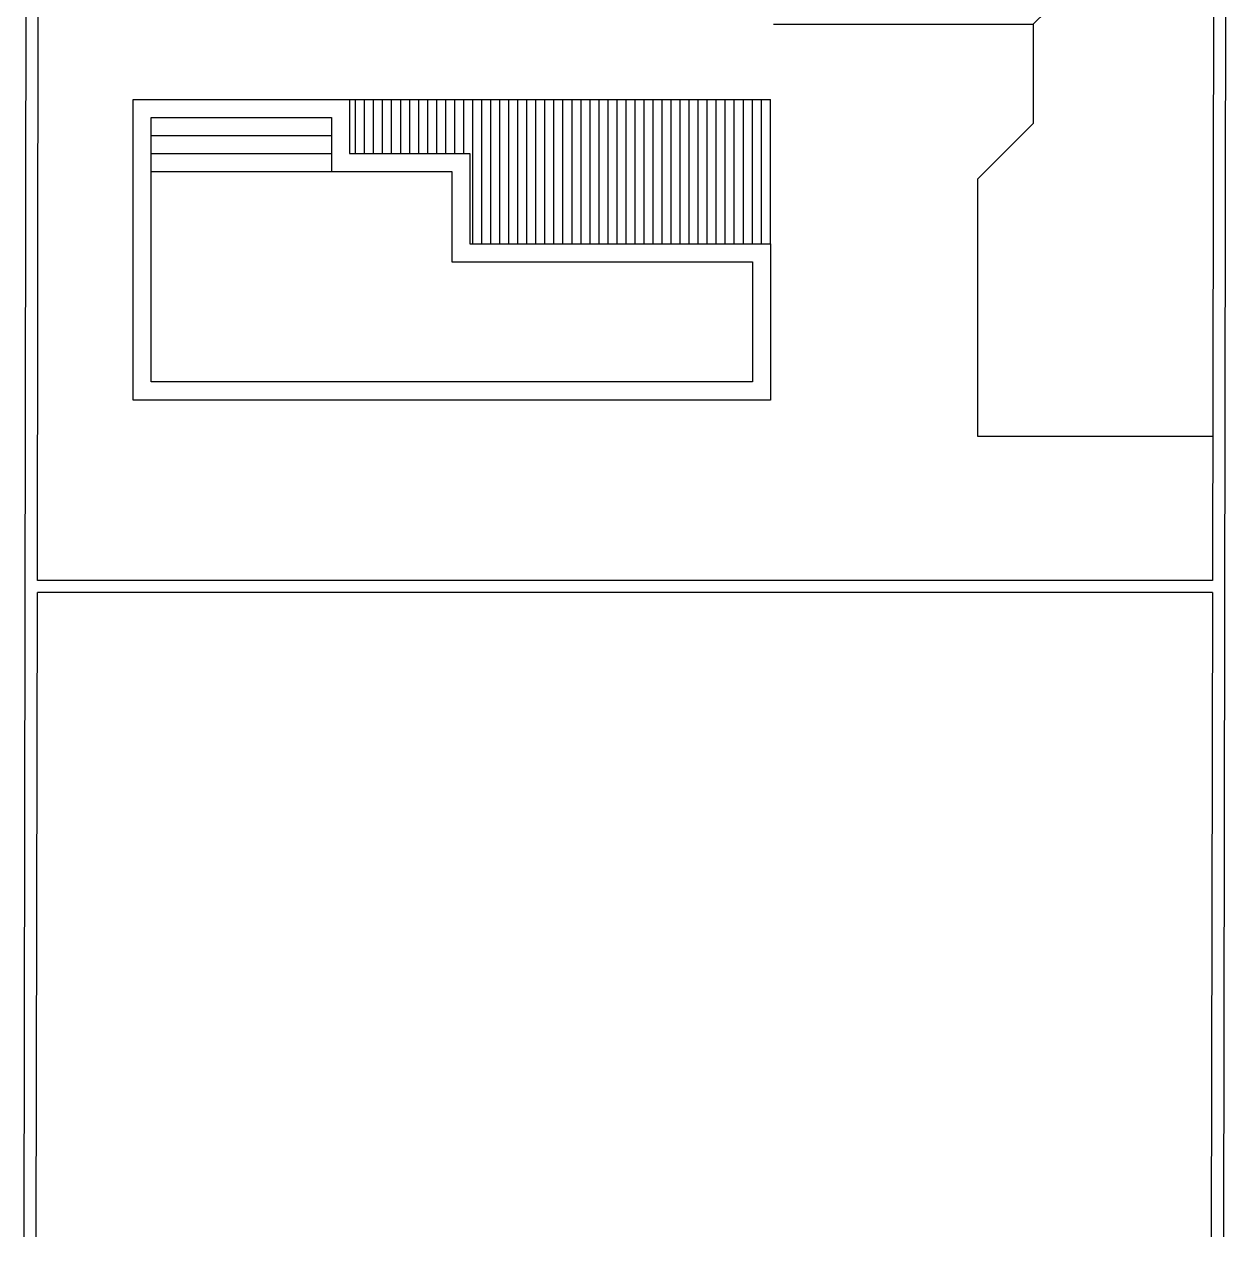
# Model space of a CAD drawing. Header units: millimetres. Extents: x 166 to 289, y 88 to 139.
# Drawn here: x 200.89 to 220.9, y 88.1 to 108.26 of the extents above; entities that cross this region are included whole.
import ezdxf

# ---------------------------------------------------------------- set-up
doc = ezdxf.new("R2010")
doc.units = ezdxf.units.MM
doc.header["$LTSCALE"] = 0.6
doc.layers.add('0.1', color=1, linetype='Continuous')
doc.layers.add('0.3', color=3, linetype='Continuous')

msp = doc.modelspace()

# ---------------------------------------------------------------- linework, layer by layer
at = {"layer": '0.1'}
for p, q in [((220.669, 111.262), (217.669, 108.262)), ((213.347, 108.262), (217.669, 108.262)), ((217.669, 108.262), (217.669, 106.612)), ((202.697, 107.012), (206.297, 107.012)), ((202.697, 102.012), (202.697, 107.012)), ((206.297, 107.012), (213.297, 107.012)), ((206.297, 107.012), (206.297, 106.112)), ((206.397, 106.112), (206.397, 107.012)), ((206.547, 106.112), (206.547, 107.012)), ((206.697, 106.112), (206.697, 107.012)), ((206.847, 106.112), (206.847, 107.012)), ((206.997, 106.112), (206.997, 107.012)), ((207.147, 106.112), (207.147, 107.012)), ((207.297, 106.112), (207.297, 107.012)), ((207.447, 106.112), (207.447, 107.012)), ((207.597, 106.112), (207.597, 107.012)), ((207.747, 106.112), (207.747, 107.012)), ((207.897, 106.112), (207.897, 107.012)), ((208.047, 106.112), (208.047, 107.012)), ((208.197, 106.112), (208.197, 107.012)), ((208.347, 104.612), (208.347, 107.012)), ((208.497, 104.612), (208.497, 107.012)), ((208.647, 104.612), (208.647, 107.012)), ((208.797, 104.612), (208.797, 107.012)), ((208.947, 104.612), (208.947, 107.012)), ((209.097, 104.612), (209.097, 107.012)), ((209.247, 104.612), (209.247, 107.012)), ((209.397, 104.612), (209.397, 107.012)), ((209.547, 104.612), (209.547, 107.012)), ((209.697, 104.612), (209.697, 107.012)), ((209.847, 104.612), (209.847, 107.012)), ((209.997, 104.612), (209.997, 107.012)), ((210.147, 104.612), (210.147, 107.012)), ((210.297, 104.612), (210.297, 107.012)), ((210.447, 104.612), (210.447, 107.012)), ((210.597, 104.612), (210.597, 107.012)), ((210.747, 104.612), (210.747, 107.012)), ((210.897, 104.612), (210.897, 107.012)), ((211.047, 104.612), (211.047, 107.012)), ((211.197, 104.612), (211.197, 107.012)), ((211.347, 104.612), (211.347, 107.012)), ((211.497, 104.612), (211.497, 107.012)), ((211.647, 104.612), (211.647, 107.012)), ((211.797, 104.612), (211.797, 107.012)), ((211.947, 104.612), (211.947, 107.012)), ((212.097, 104.612), (212.097, 107.012)), ((212.247, 104.612), (212.247, 107.012)), ((212.397, 104.612), (212.397, 107.012)), ((212.547, 104.612), (212.547, 107.012)), ((212.697, 104.612), (212.697, 107.012)), ((212.847, 104.612), (212.847, 107.012)), ((212.997, 104.612), (212.997, 107.012)), ((213.147, 104.612), (213.147, 107.012)), ((213.297, 104.612), (213.297, 107.012)), ((202.997, 102.312), (202.997, 106.712)), ((202.997, 106.712), (205.997, 106.712)), ((205.997, 106.712), (205.997, 105.812)), ((217.669, 106.612), (216.744, 105.687)), ((202.997, 106.412), (205.997, 106.412)), ((202.997, 106.112), (205.997, 106.112)), ((206.297, 106.112), (208.297, 106.112)), ((208.297, 106.112), (208.297, 104.612)), ((202.997, 105.812), (205.997, 105.812)), ((205.997, 105.812), (207.997, 105.812)), ((207.997, 105.812), (207.997, 104.312)), ((216.744, 105.687), (216.744, 101.412)), ((208.297, 104.612), (213.297, 104.612)), ((213.297, 104.612), (213.297, 102.012)), ((207.997, 104.312), (212.997, 104.312)), ((212.997, 104.312), (212.997, 102.312)), ((212.997, 102.312), (202.997, 102.312)), ((213.297, 102.012), (202.697, 102.012)), ((216.744, 101.412), (220.654, 101.412))]:
    msp.add_line(p, q, dxfattribs=at)
at = {"layer": '0.3'}
for p, q in [((200.886, 88.096), (200.962, 133.945)), ((201.104, 99.012), (201.162, 133.944)), ((220.704, 132.476), (220.649, 99.012)), ((220.904, 132.476), (220.831, 88.096)), ((220.649, 99.012), (201.104, 99.012)), ((201.086, 88.096), (201.104, 98.812)), ((220.649, 98.812), (201.104, 98.812)), ((220.649, 98.812), (220.631, 88.096))]:
    msp.add_line(p, q, dxfattribs=at)

doc.saveas('drawing.dxf')
